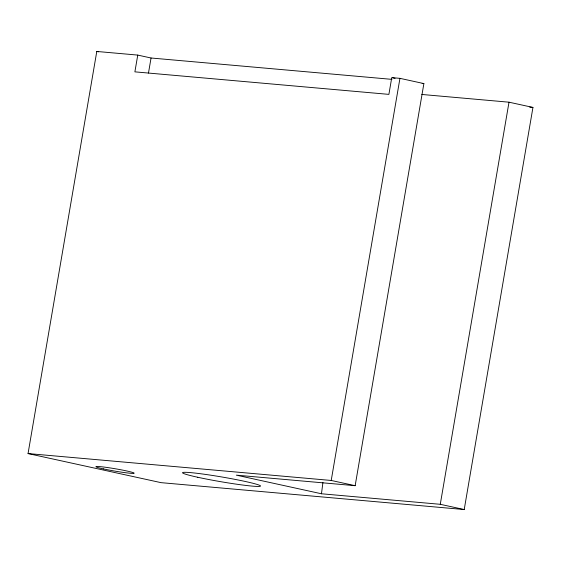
<?xml version="1.0" encoding="UTF-8"?>
<svg xmlns="http://www.w3.org/2000/svg" width="561" height="561" viewBox="0 0 561 561"><rect width="100%" height="100%" fill="white"/><g stroke="black" fill="none" stroke-linecap="round" stroke-linejoin="round"><path stroke-width="0.84" d="M421.788 94.458L509.009 102.193L532.95 107.431L464.213 509.542L440.273 504.304L321.467 493.771L322.933 482.488M464.213 509.542L161.056 482.656L28.05 453.568L96.787 51.458L137.754 55.09L151.049 58L391.957 79.367M137.754 55.09L134.885 71.85L388.885 94.374L391.753 77.621L399.944 78.344L423.885 83.582L355.155 485.693L236.342 475.153L321.467 493.771M148.476 73.077L151.049 58M28.05 453.568L331.214 480.461L399.944 78.344M440.273 504.304L509.009 102.193M422.138 83.428L423.885 83.582M529.675 107.137L532.95 107.431M392.581 77.804L395.077 78.351M96.787 51.458L98.491 51.829M331.214 480.461L355.155 485.693M103.357 468.891A19.411 1.185 9.7 0 0 134.002 473.316A19.411 1.185 9.7 0 0 107.74 467.572A19.411 1.185 9.7 0 0 103.357 468.891M197.781 477.271A39.522 2.412 9.7 0 0 260.171 486.275A39.522 2.412 9.7 0 0 206.7 474.585A39.522 2.412 9.7 0 0 197.781 477.271"/></g></svg>
